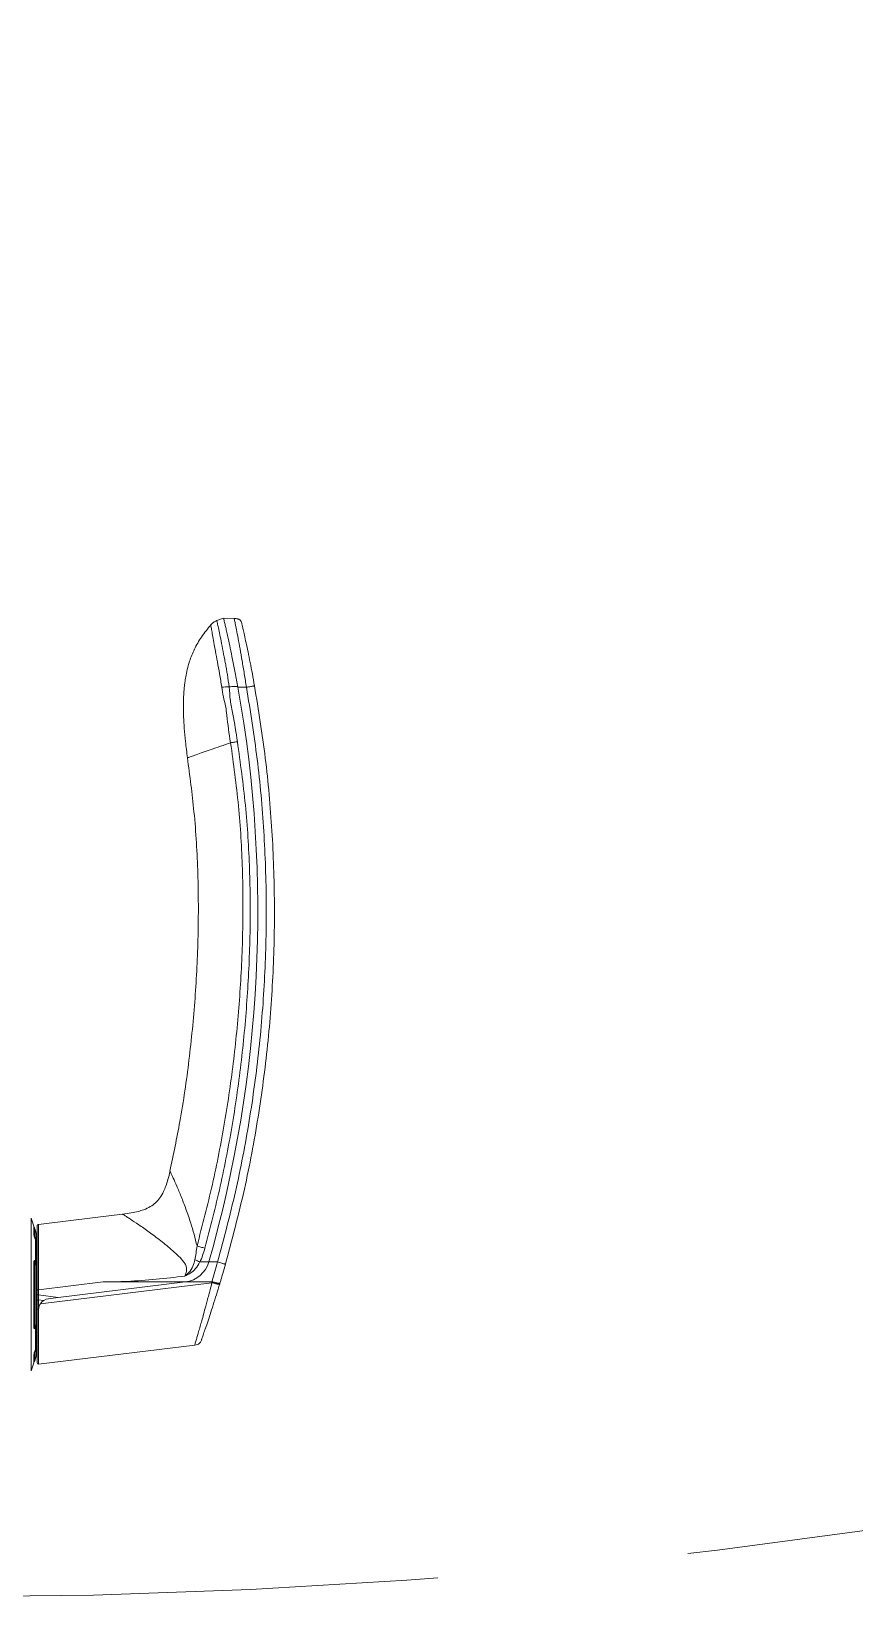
# Model space of a CAD drawing. Header units: millimetres. Extents: x 106699 to 122058, y 158555 to 162844.
# Drawn here: x 114672.98 to 114683.39, y 161974.1 to 161993.89 of the extents above; entities that cross this region are included whole.
import ezdxf

# ---------------------------------------------------------------- set-up
doc = ezdxf.new("R2010")
doc.units = ezdxf.units.MM
doc.linetypes.add('$0$4+1 daire_(K) TİP A - C BLOK$0$4+1 (K) 1$0$3+1 daire1$0$131121 243C_L00F00(plan)$0$HIDDEN2', pattern=[4.7625, 3.175, -1.5875])
doc.layers.add('300_Z4_STR_F03$0$AUDIT_D_220920114151-103', color=251, linetype='Continuous', lineweight=5)
doc.layers.add('S2000-002 Çizgi', color=7, linetype='Continuous')

# ---------------------------------------------------------------- blocks, each defined once
blk = doc.blocks.new('A$C247bf20d')
at = {"layer": '300_Z4_STR_F03$0$AUDIT_D_220920114151-103', "color": 251, "lineweight": 9, "true_color": 0x5c5c5c}
for p, q in [((379.953, 534.904), (380.038, 534.934)), ((380.037, 534.934), (380.173, 534.931)), ((380.219, 534.062), (380.328, 534.062)), ((377.606, 527.35), (377.641, 527.248)), ((377.606, 525.419), (377.606, 527.35)), ((377.641, 527.138), (377.641, 527.248)), ((377.65, 527.22), (377.67, 527.163)), ((377.65, 527.117), (377.65, 527.22)), ((377.699, 527.27), (377.7, 527.27)), ((377.699, 527.27), (377.699, 527.27)), ((377.66, 527.079), (377.66, 526.795)), ((377.66, 527.079), (377.663, 527.07)), ((377.67, 527.163), (377.67, 527.068)), ((377.672, 527.058), (377.67, 527.068)), ((377.671, 527.031), (377.671, 527.021)), ((377.671, 526.761), (377.671, 527.021)), ((377.671, 527.011), (377.679, 527.011)), ((377.672, 527.058), (377.672, 527.152)), ((377.672, 527.025), (377.672, 527.058)), ((377.641, 525.964), (377.641, 526.805)), ((377.642, 526.812), (377.648, 526.813)), ((377.648, 526.794), (377.668, 526.765)), ((377.65, 525.982), (377.65, 526.787)), ((377.663, 526.79), (377.651, 526.789)), ((377.663, 526.79), (377.66, 526.795)), ((379.739, 526.797), (379.851, 526.797)), ((379.962, 526.797), (379.851, 526.797)), ((377.671, 526.767), (377.666, 526.767)), ((377.67, 526.758), (377.67, 526.011)), ((377.67, 526.758), (377.672, 526.752)), ((377.671, 526.761), (377.671, 526.767)), ((377.671, 526.761), (377.671, 526.755)), ((377.672, 526.017), (377.672, 526.752)), ((377.679, 526.443), (377.679, 526.382)), ((377.679, 526.382), (377.679, 526.319)), ((377.7, 526.444), (378.516, 526.544)), ((377.7, 526.444), (377.7, 526.383)), ((377.947, 526.347), (377.7, 526.383)), ((377.7, 526.317), (377.7, 526.383)), ((377.7, 526.383), (377.7, 526.383)), ((377.7, 526.383), (377.7, 526.383)), ((379.89, 526.535), (377.722, 526.269)), ((377.947, 526.347), (379.557, 526.545)), ((378.516, 526.544), (379.557, 526.545)), ((379.894, 526.546), (379.557, 526.545)), ((379.894, 526.546), (379.89, 526.535)), ((379.893, 526.55), (379.894, 526.546)), ((379.989, 526.52), (379.992, 526.529)), ((377.679, 526.319), (377.679, 526.203)), ((377.699, 526.316), (377.7, 526.316)), ((377.699, 526.2), (377.699, 526.316)), ((377.7, 526.2), (377.699, 526.2)), ((377.7, 526.317), (377.76, 526.308)), ((377.7, 526.317), (377.7, 526.316)), ((377.7, 526.2), (377.7, 526.2)), ((377.7, 526.193), (377.7, 526.2)), ((377.7, 526.193), (377.7, 525.504)), ((377.823, 526.332), (377.947, 526.347)), ((377.668, 526.004), (377.648, 525.975)), ((377.663, 525.979), (377.651, 525.979)), ((377.66, 525.974), (377.663, 525.979)), ((377.671, 526.002), (377.666, 526.002)), ((377.672, 526.017), (377.67, 526.011)), ((377.671, 526.014), (377.671, 526.008)), ((377.671, 526.002), (377.671, 526.008)), ((377.671, 525.748), (377.671, 526.008)), ((377.648, 525.956), (377.642, 525.957)), ((377.66, 525.974), (377.66, 525.69)), ((377.641, 525.521), (377.641, 525.631)), ((377.65, 525.549), (377.65, 525.652)), ((377.67, 525.606), (377.65, 525.549)), ((377.663, 525.699), (377.66, 525.69)), ((377.67, 525.701), (377.672, 525.711)), ((377.67, 525.701), (377.67, 525.606)), ((377.679, 525.758), (377.671, 525.758)), ((377.671, 525.748), (377.671, 525.738)), ((377.671, 525.746), (377.672, 525.744)), ((377.671, 525.746), (377.672, 525.744)), ((377.672, 525.711), (377.672, 525.744)), ((377.672, 525.617), (377.672, 525.711)), ((377.7, 525.504), (379.674, 525.747)), ((377.641, 525.521), (377.606, 525.419))]:
    blk.add_line(p, q, dxfattribs=at)
for points in [[(377.7, 527.27), (378.414, 527.358), (378.762, 527.4)], [(377.66, 527.079), (377.658, 527.085), (377.652, 527.099), (377.648, 527.11)], [(377.67, 527.068), (377.658, 527.096), (377.65, 527.117)], [(377.648, 526.813), (377.652, 526.807), (377.66, 526.795)], [(377.65, 526.787), (377.662, 526.77), (377.67, 526.758)], [(377.67, 526.011), (377.658, 525.994), (377.65, 525.982)], [(377.66, 525.974), (377.658, 525.97), (377.652, 525.962), (377.648, 525.956)], [(377.648, 525.659), (377.652, 525.67), (377.66, 525.69)], [(377.65, 525.652), (377.662, 525.681), (377.67, 525.701)]]:
    blk.add_lwpolyline(points, dxfattribs=at)
at = {"layer": '300_Z4_STR_F03$0$AUDIT_D_220920114151-103', "color": 251, "linetype": '$0$4+1 daire_(K) TİP A - C BLOK$0$4+1 (K) 1$0$3+1 daire1$0$131121 243C_L00F00(plan)$0$HIDDEN2', "lineweight": 9, "ltscale": 2, "true_color": 0x5c5c5c}
blk.add_arc((376.589, 602.565), 80, 269.86703, 0, dxfattribs=at)
at = {"layer": '300_Z4_STR_F03$0$AUDIT_D_220920114151-103', "color": 251, "lineweight": 9, "true_color": 0x5c5c5c}
for centre, radius, start, end in [((364.348, 531.223), 16.123, 344.0653, 10.1403), ((377.634, 527.215), 0.0175, 18.7258, 65.3228), ((377.636, 527.111), 0.0159, 22.1199, 59.494), ((377.642, 527.118), 0.00873, 314.6388, 355.7332), ((377.66, 527.069), 0.0102, 310.087, 353.3125), ((377.665, 527.059), 0.00696, 299.9216, 353.2403), ((377.637, 527.152), 0.035, 0, 18.7258), ((377.634, 526.784), 0.0175, 33.8557, 65.3228), ((377.639, 526.776), 0.016, 42.6989, 81.0898), ((377.638, 526.787), 0.0123, 358.7924, 33.5159), ((379.514, 526.893), 0.35, 277, 344.0653), ((377.657, 526.758), 0.0123, 358.7445, 33.4974), ((377.694, 526.369), 0.0752, 86.0152, 102.1161), ((377.694, 526.308), 0.0752, 86.0124, 102.1162), ((377.694, 526.362), 0.0462, 250.5393, 276.0636), ((377.84, 526.193), 0.14, 97, 147.1309), ((377.639, 525.993), 0.016, 278.8902, 317.316), ((377.638, 525.982), 0.0123, 326.4889, 1.2029), ((377.657, 526.011), 0.0123, 326.5114, 1.2532), ((377.634, 525.985), 0.0175, 294.6772, 326.1443), ((377.636, 525.658), 0.0159, 300.3688, 337.8945), ((377.642, 525.651), 0.00872, 4.2533, 45.2327), ((377.659, 525.7), 0.0104, 6.9361, 51.5505), ((377.665, 525.71), 0.007, 6.8621, 60.6934), ((377.637, 525.617), 0.035, 341.2742, 0), ((377.634, 525.554), 0.0175, 294.6772, 341.2742), ((377.7, 525.525), 0.021, 180, 270)]:
    blk.add_arc(centre, radius, start, end, dxfattribs=at)
at = {"layer": '300_Z4_STR_F03$0$AUDIT_D_220920114151-103', "color": 251, "lineweight": 9, "true_color": 0x5c5c5c, "extrusion": (0, 0, -1)}
blk.add_ellipse((377.7, 526.358), major_axis=(0.004, 0.356), ratio=0.000772, start_param=4.594386, end_param=4.780982, dxfattribs=at)
at = {"layer": '300_Z4_STR_F03$0$AUDIT_D_220920114151-103', "color": 251, "lineweight": 9, "true_color": 0x5c5c5c}
for points, knots in [([(379.875, 534.85), (379.886, 534.861), (379.909, 534.885), (379.938, 534.898), (379.953, 534.904)], [0, 0, 0, 0, 0.499998, 1, 1, 1, 1]), ([(380.108, 534.067), (380.101, 534.119), (380.091, 534.191), (380.076, 534.283), (380.064, 534.346), (380.047, 534.438), (380.025, 534.553), (380.001, 534.676), (379.98, 534.776), (379.965, 534.849), (379.955, 534.895), (379.954, 534.901), (379.953, 534.904)], [0, 0, 0, 0, 0.116697, 0.162841, 0.212598, 0.265974, 0.388692, 0.512919, 0.63557, 0.757589, 0.879043, 1, 1, 1, 1]), ([(380.038, 534.934), (380.039, 534.93), (380.04, 534.924), (380.051, 534.877), (380.065, 534.818), (380.079, 534.755), (380.098, 534.671), (380.122, 534.558), (380.152, 534.411), (380.186, 534.243), (380.208, 534.123), (380.219, 534.062)], [0, 0, 0, 0, 0.1258422, 0.251236, 0.3344031, 0.4171852, 0.4996009, 0.6152549, 0.7371784, 0.8654142, 1, 1, 1, 1]), ([(380.173, 534.931), (380.188, 534.931), (380.208, 534.93), (380.231, 534.922), (380.242, 534.915), (380.252, 534.905), (380.265, 534.884), (380.27, 534.864), (380.273, 534.85)], [0, 0, 0, 0, 0.306269, 0.409186, 0.499997, 0.590819, 0.693727, 1, 1, 1, 1]), ([(380.173, 534.931), (380.173, 534.928), (380.175, 534.922), (380.185, 534.871), (380.2, 534.791), (380.221, 534.682), (380.246, 534.55), (380.272, 534.398), (380.3, 534.233), (380.318, 534.119), (380.328, 534.062)], [0, 0, 0, 0, 0.124604, 0.249049, 0.374268, 0.49917, 0.624246, 0.749609, 0.874303, 1, 1, 1, 1]), ([(379.582, 533.17), (379.573, 533.239), (379.556, 533.364), (379.541, 533.536), (379.532, 533.678), (379.53, 533.804), (379.531, 533.912), (379.536, 534.003), (379.542, 534.069), (379.55, 534.13), (379.56, 534.2), (379.578, 534.291), (379.611, 534.408), (379.667, 534.549), (379.759, 534.705), (379.838, 534.803), (379.879, 534.855)], [0, 0, 0, 0, 0.117059, 0.213558, 0.292911, 0.357895, 0.425965, 0.476414, 0.512081, 0.538897, 0.579903, 0.632736, 0.694577, 0.786907, 0.888176, 1, 1, 1, 1]), ([(379.875, 534.85), (379.876, 534.847), (379.877, 534.841), (379.885, 534.795), (379.898, 534.726), (379.914, 534.632), (379.935, 534.517), (379.96, 534.382), (379.988, 534.23), (380.006, 534.12), (380.016, 534.064)], [0, 0, 0, 0, 0.124886, 0.247177, 0.36818, 0.48918, 0.611539, 0.736542, 0.865745, 1, 1, 1, 1]), ([(380.429, 534.08), (380.42, 534.131), (380.402, 534.232), (380.374, 534.377), (380.347, 534.511), (380.322, 534.628), (380.301, 534.725), (380.285, 534.796), (380.275, 534.841), (380.274, 534.847), (380.273, 534.85)], [0, 0, 0, 0, 0.126077, 0.25097, 0.376357, 0.501314, 0.626007, 0.750977, 0.875163, 1, 1, 1, 1]), ([(380.328, 534.062), (380.376, 533.76), (380.473, 533.156), (380.554, 532.241), (380.586, 531.324), (380.566, 530.406), (380.494, 529.491), (380.37, 528.583), (380.198, 527.682), (380.041, 527.092), (379.962, 526.797)], [0, 0, 0, 0, 0.1250862, 0.2501001, 0.3752494, 0.5002431, 0.6253767, 0.7502625, 0.8750044, 1, 1, 1, 1]), ([(380.016, 534.064), (380.031, 534.064), (380.059, 534.066), (380.092, 534.066), (380.108, 534.067)], [0, 0, 0, 0, 0.500584, 1, 1, 1, 1]), ([(380.016, 534.064), (380.022, 534.023), (380.033, 533.942), (380.067, 533.826), (380.086, 533.63), (380.108, 533.476), (380.125, 533.361)], [0, 0, 0, 0, 0.174918, 0.344668, 0.507807, 1, 1, 1, 1]), ([(380.062, 526.768), (380.141, 527.066), (380.299, 527.66), (380.472, 528.568), (380.597, 529.482), (380.669, 530.403), (380.689, 531.326), (380.657, 532.248), (380.576, 533.168), (380.478, 533.776), (380.429, 534.08)], [0, 0, 0, 0, 0.125, 0.2499999, 0.3749999, 0.4999999, 0.625, 0.7499999, 0.8749999, 1, 1, 1, 1]), ([(380.109, 534.067), (380.121, 534.068), (380.151, 534.072), (380.185, 534.075), (380.21, 534.071), (380.216, 534.067), (380.218, 534.064), (380.219, 534.063), (380.219, 534.062)], [0, 0, 0, 0, 0.307281, 0.793394, 0.908968, 0.9508, 0.975353, 1, 1, 1, 1]), ([(380.213, 533.374), (380.195, 533.49), (380.168, 533.665), (380.12, 533.893), (380.113, 534.009), (380.109, 534.067)], [0, 0, 0, 0, 0.503501, 0.7551132, 1, 1, 1, 1]), ([(380.328, 534.062), (380.346, 534.065), (380.37, 534.069), (380.397, 534.074), (380.409, 534.076), (380.419, 534.078), (380.428, 534.08), (380.429, 534.08), (380.429, 534.08)], [0, 0, 0, 0, 0.313283, 0.413655, 0.500001, 0.586344, 0.686716, 1, 1, 1, 1]), ([(379.582, 533.17), (379.585, 533.171), (379.591, 533.174), (379.638, 533.19), (379.708, 533.214), (379.8, 533.247), (379.908, 533.284), (380.002, 533.318), (380.069, 533.341), (380.101, 533.352), (380.118, 533.358), (380.125, 533.361)], [0, 0, 0, 0, 0.150915, 0.306313, 0.461968, 0.614346, 0.760716, 0.899298, 0.945845, 0.977257, 1, 1, 1, 1]), ([(380.127, 533.361), (380.163, 533.096), (380.236, 532.565), (380.283, 531.762), (380.286, 530.959), (380.248, 530.157), (380.172, 529.358), (380.057, 528.563), (379.904, 527.775), (379.769, 527.258), (379.702, 526.999)], [0, 0, 0, 0, 0.1251746, 0.2503163, 0.3753318, 0.500212, 0.625231, 0.7503093, 0.8751187, 1, 1, 1, 1]), ([(379.802, 526.972), (379.869, 527.233), (380.004, 527.753), (380.156, 528.547), (380.27, 529.346), (380.343, 530.151), (380.379, 530.957), (380.373, 531.765), (380.323, 532.573), (380.25, 533.107), (380.213, 533.374)], [0, 0, 0, 0, 0.124906, 0.249757, 0.374843, 0.499814, 0.624638, 0.749649, 0.874859, 1, 1, 1, 1]), ([(380.127, 533.361), (380.141, 533.363), (380.169, 533.367), (380.198, 533.372), (380.213, 533.374)], [0, 0, 0, 0, 0.500005, 1, 1, 1, 1]), ([(379.358, 527.946), (379.403, 528.155), (379.502, 528.618), (379.606, 529.348), (379.683, 530.131), (379.722, 530.917), (379.719, 531.704), (379.676, 532.457), (379.611, 532.943), (379.58, 533.17)], [0, 0, 0, 0, 0.12153, 0.270629, 0.42032, 0.570281, 0.720038, 0.869181, 1, 1, 1, 1]), ([(379.361, 527.945), (379.353, 527.91), (379.338, 527.845), (379.31, 527.759), (379.278, 527.681), (379.237, 527.608), (379.18, 527.543), (379.11, 527.493), (379.034, 527.458), (378.953, 527.433), (378.864, 527.414), (378.799, 527.405), (378.762, 527.4)], [0, 0, 0, 0, 0.123084, 0.221769, 0.303911, 0.407659, 0.5, 0.59234, 0.696089, 0.778231, 0.876915, 1, 1, 1, 1]), ([(379.702, 526.999), (379.69, 527.049), (379.667, 527.147), (379.619, 527.304), (379.563, 527.466), (379.502, 527.624), (379.445, 527.758), (379.4, 527.86), (379.368, 527.93), (379.363, 527.94), (379.361, 527.945)], [0, 0, 0, 0, 0.110527, 0.21751, 0.361877, 0.502764, 0.637994, 0.766238, 0.887182, 1, 1, 1, 1]), ([(378.762, 527.4), (378.764, 527.399), (378.767, 527.398), (378.787, 527.385), (378.818, 527.366), (378.873, 527.33), (378.964, 527.269), (379.096, 527.177), (379.243, 527.067), (379.371, 526.963), (379.47, 526.872), (379.526, 526.811), (379.562, 526.757), (379.573, 526.711), (379.567, 526.663), (379.553, 526.634), (379.546, 526.619)], [0, 0, 0, 0, 0.056894, 0.113966, 0.17255, 0.232658, 0.355651, 0.484942, 0.616992, 0.751147, 0.81715, 0.881007, 0.91119, 0.939729, 0.968729, 1, 1, 1, 1]), ([(377.679, 527.249), (377.679, 527.249), (377.679, 527.252), (377.68, 527.258), (377.684, 527.264), (377.69, 527.268), (377.695, 527.269), (377.697, 527.27)], [0, 0, 0, 0, 0.057904, 0.301467, 0.534316, 0.767152, 1, 1, 1, 1]), ([(377.679, 527.249), (377.679, 527.247), (377.679, 527.242), (377.679, 527.211), (377.679, 527.154), (377.679, 527.075), (377.679, 526.976), (377.679, 526.859), (377.679, 526.729), (377.679, 526.589), (377.679, 526.491), (377.679, 526.443)], [0, 0, 0, 0, 0.083479, 0.197202, 0.310925, 0.425471, 0.540021, 0.655022, 0.770028, 0.885012, 1, 1, 1, 1]), ([(377.699, 527.27), (377.699, 527.27), (377.698, 527.27), (377.698, 527.27), (377.698, 527.27), (377.698, 527.27), (377.698, 527.27), (377.697, 527.27), (377.697, 527.27), (377.697, 527.27), (377.697, 527.27)], [0, 0, 0, 0, 0.0794773, 0.3708467, 0.5711184, 0.710226, 0.8561585, 0.914802, 0.9741974, 1, 1, 1, 1]), ([(377.699, 527.27), (377.699, 527.27), (377.699, 527.27), (377.699, 527.27), (377.699, 527.27)], [0, 0, 0, 0, 0.8749622, 1, 1, 1, 1]), ([(377.7, 527.27), (377.7, 527.266), (377.7, 527.26), (377.7, 527.21), (377.7, 527.134), (377.7, 527.032), (377.7, 526.907), (377.7, 526.764), (377.7, 526.608), (377.7, 526.499), (377.7, 526.444)], [0, 0, 0, 0, 0.125578, 0.250178, 0.375537, 0.500083, 0.625375, 0.75001, 0.875134, 1, 1, 1, 1]), ([(377.641, 527.138), (377.641, 527.137), (377.641, 527.135), (377.642, 527.129), (377.644, 527.122), (377.646, 527.115), (377.648, 527.111), (377.648, 527.11)], [0, 0, 0, 0, 0.2002286, 0.4002854, 0.6048108, 0.8184389, 1, 1, 1, 1]), ([(377.663, 527.07), (377.664, 527.067), (377.666, 527.06), (377.669, 527.047), (377.67, 527.037), (377.671, 527.031)], [0, 0, 0, 0, 0.253074, 0.506156, 1, 1, 1, 1]), ([(379.702, 526.999), (379.698, 526.969), (379.691, 526.911), (379.681, 526.854), (379.676, 526.826)], [0, 0, 0, 0, 0.514343, 1, 1, 1, 1]), ([(379.702, 526.999), (379.718, 526.994), (379.75, 526.985), (379.784, 526.976), (379.801, 526.971)], [0, 0, 0, 0, 0.4999988, 1, 1, 1, 1]), ([(379.739, 526.797), (379.751, 526.824), (379.776, 526.881), (379.793, 526.941), (379.801, 526.971)], [0, 0, 0, 0, 0.486287, 1, 1, 1, 1]), ([(377.648, 526.813), (377.647, 526.814), (377.646, 526.816), (377.644, 526.815), (377.642, 526.813), (377.641, 526.809), (377.641, 526.806), (377.641, 526.805)], [0, 0, 0, 0, 0.225754, 0.451663, 0.672764, 0.883996, 1, 1, 1, 1]), ([(377.671, 526.767), (377.671, 526.769), (377.67, 526.773), (377.668, 526.78), (377.665, 526.786), (377.663, 526.79)], [0, 0, 0, 0, 0.253026, 0.50605, 1, 1, 1, 1]), ([(379.676, 526.826), (379.669, 526.798), (379.654, 526.739), (379.61, 526.674), (379.571, 526.638), (379.553, 526.624), (379.548, 526.62), (379.547, 526.619), (379.546, 526.619), (379.546, 526.619)], [0, 0, 0, 0, 0.3484046, 0.7256195, 0.923565, 0.9815293, 0.9947521, 0.9999828, 1, 1, 1, 1]), ([(379.546, 526.619), (379.547, 526.619), (379.554, 526.62), (379.574, 526.632), (379.623, 526.655), (379.69, 526.709), (379.722, 526.768), (379.739, 526.797), (379.739, 526.797)], [0, 0, 0, 0, 0.007253, 0.077785, 0.254793, 0.628376, 0.999984, 1, 1, 1, 1]), ([(379.676, 526.826), (379.687, 526.821), (379.707, 526.811), (379.728, 526.802), (379.739, 526.797)], [0, 0, 0, 0, 0.499994, 1, 1, 1, 1]), ([(379.962, 526.797), (379.951, 526.756), (379.93, 526.678), (379.902, 526.596), (379.894, 526.553), (379.893, 526.55)], [0, 0, 0, 0, 0.486976, 0.955398, 1, 1, 1, 1]), ([(379.962, 526.797), (379.98, 526.792), (380.004, 526.785), (380.03, 526.777), (380.042, 526.774), (380.051, 526.771), (380.061, 526.769), (380.061, 526.769), (380.062, 526.768)], [0, 0, 0, 0, 0.313269, 0.413647, 0.500001, 0.586354, 0.68673, 1, 1, 1, 1]), ([(379.992, 526.529), (379.996, 526.543), (380.008, 526.583), (380.031, 526.663), (380.05, 526.729), (380.062, 526.768)], [0, 0, 0, 0, 0.173983, 0.499997, 1, 1, 1, 1]), ([(377.668, 526.765), (377.668, 526.764), (377.671, 526.76), (377.672, 526.755), (377.672, 526.752), (377.672, 526.752)], [0, 0, 0, 0, 0.335214, 0.968186, 1, 1, 1, 1]), ([(378.516, 526.544), (378.516, 526.544), (378.521, 526.544), (378.549, 526.545), (378.651, 526.546), (378.869, 526.551), (379.184, 526.577), (379.425, 526.604), (379.546, 526.618)], [0, 0, 0, 0, 0.000004, 0.014222, 0.080424, 0.295642, 0.647743, 1, 1, 1, 1]), ([(379.89, 526.535), (379.883, 526.505), (379.87, 526.453), (379.85, 526.376), (379.831, 526.307), (379.809, 526.224), (379.786, 526.14), (379.763, 526.055), (379.741, 525.979), (379.722, 525.912), (379.705, 525.853), (379.689, 525.799), (379.676, 525.756), (379.675, 525.75), (379.674, 525.747)], [0, 0, 0, 0, 0.072678, 0.124082, 0.189339, 0.248148, 0.3377, 0.420643, 0.497017, 0.584209, 0.667701, 0.747622, 0.875232, 1, 1, 1, 1]), ([(379.76, 525.816), (379.761, 525.819), (379.763, 525.824), (379.778, 525.869), (379.802, 525.936), (379.832, 526.025), (379.867, 526.132), (379.906, 526.252), (379.947, 526.382), (379.975, 526.474), (379.989, 526.52)], [0, 0, 0, 0, 0.124617, 0.249642, 0.373978, 0.499202, 0.62391, 0.749287, 0.874257, 1, 1, 1, 1]), ([(379.89, 526.535), (379.907, 526.53), (379.93, 526.524), (379.955, 526.518), (379.968, 526.515), (379.977, 526.514), (379.987, 526.515), (379.988, 526.518), (379.989, 526.52)], [0, 0, 0, 0, 0.311914, 0.412777, 0.500001, 0.587223, 0.688084, 1, 1, 1, 1]), ([(379.893, 526.55), (379.907, 526.546), (379.927, 526.539), (379.954, 526.532), (379.972, 526.528), (379.983, 526.526), (379.99, 526.526), (379.991, 526.528), (379.992, 526.529)], [0, 0, 0, 0, 0.250278, 0.374952, 0.499669, 0.624479, 0.749478, 1, 1, 1, 1]), ([(379.894, 526.546), (379.907, 526.542), (379.928, 526.536), (379.954, 526.529), (379.972, 526.525), (379.983, 526.524), (379.99, 526.525), (379.991, 526.528), (379.992, 526.529)], [0, 0, 0, 0, 0.251476, 0.376991, 0.502346, 0.627439, 0.75113, 1, 1, 1, 1]), ([(377.699, 526.2), (377.697, 526.2), (377.692, 526.2), (377.686, 526.2), (377.681, 526.201), (377.679, 526.202), (377.679, 526.203), (377.679, 526.203), (377.679, 526.203)], [0, 0, 0, 0, 0.219186, 0.438365, 0.657688, 0.877302, 0.976811, 1, 1, 1, 1]), ([(377.679, 526.203), (377.679, 526.162), (377.679, 526.079), (377.679, 525.957), (377.679, 525.841), (377.679, 525.728), (377.679, 525.637), (377.679, 525.573), (377.679, 525.533), (377.679, 525.528), (377.679, 525.525)], [0, 0, 0, 0, 0.109881, 0.219761, 0.345355, 0.470944, 0.622596, 0.746269, 0.86994, 1, 1, 1, 1]), ([(377.722, 526.269), (377.715, 526.255), (377.703, 526.233), (377.701, 526.209), (377.7, 526.2)], [0, 0, 0, 0, 0.637899, 1, 1, 1, 1]), ([(377.663, 525.979), (377.664, 525.981), (377.666, 525.985), (377.669, 525.992), (377.67, 525.998), (377.671, 526.002)], [0, 0, 0, 0, 0.253076, 0.50615, 1, 1, 1, 1]), ([(377.671, 526.017), (377.671, 526.015), (377.671, 526.011), (377.67, 526.008), (377.669, 526.006)], [0, 0, 0, 0, 0.448936, 1, 1, 1, 1]), ([(377.641, 525.964), (377.641, 525.963), (377.641, 525.959), (377.642, 525.955), (377.644, 525.953), (377.646, 525.954), (377.648, 525.956), (377.648, 525.956)], [0, 0, 0, 0, 0.2002193, 0.4002876, 0.6048116, 0.8184389, 1, 1, 1, 1]), ([(379.76, 525.816), (379.756, 525.805), (379.749, 525.786), (379.731, 525.764), (379.705, 525.751), (379.686, 525.748), (379.674, 525.747)], [0, 0, 0, 0, 0.301286, 0.499999, 0.698715, 1, 1, 1, 1]), ([(377.648, 525.659), (377.647, 525.657), (377.646, 525.653), (377.644, 525.645), (377.642, 525.638), (377.641, 525.633), (377.641, 525.631), (377.641, 525.631)], [0, 0, 0, 0, 0.225758, 0.451668, 0.67277, 0.884004, 1, 1, 1, 1]), ([(377.671, 525.738), (377.671, 525.735), (377.67, 525.728), (377.668, 525.715), (377.665, 525.705), (377.663, 525.699)], [0, 0, 0, 0, 0.253022, 0.506054, 1, 1, 1, 1])]:
    blk.add_open_spline(points, degree=3, knots=knots, dxfattribs=at)

msp = doc.modelspace()

# ---------------------------------------------------------------- block references
at = {"layer": 'S2000-002 Çizgi'}
msp.add_blockref('A$C247bf20d', (114295.374, 161451.533), dxfattribs=at)

doc.saveas('drawing.dxf')
